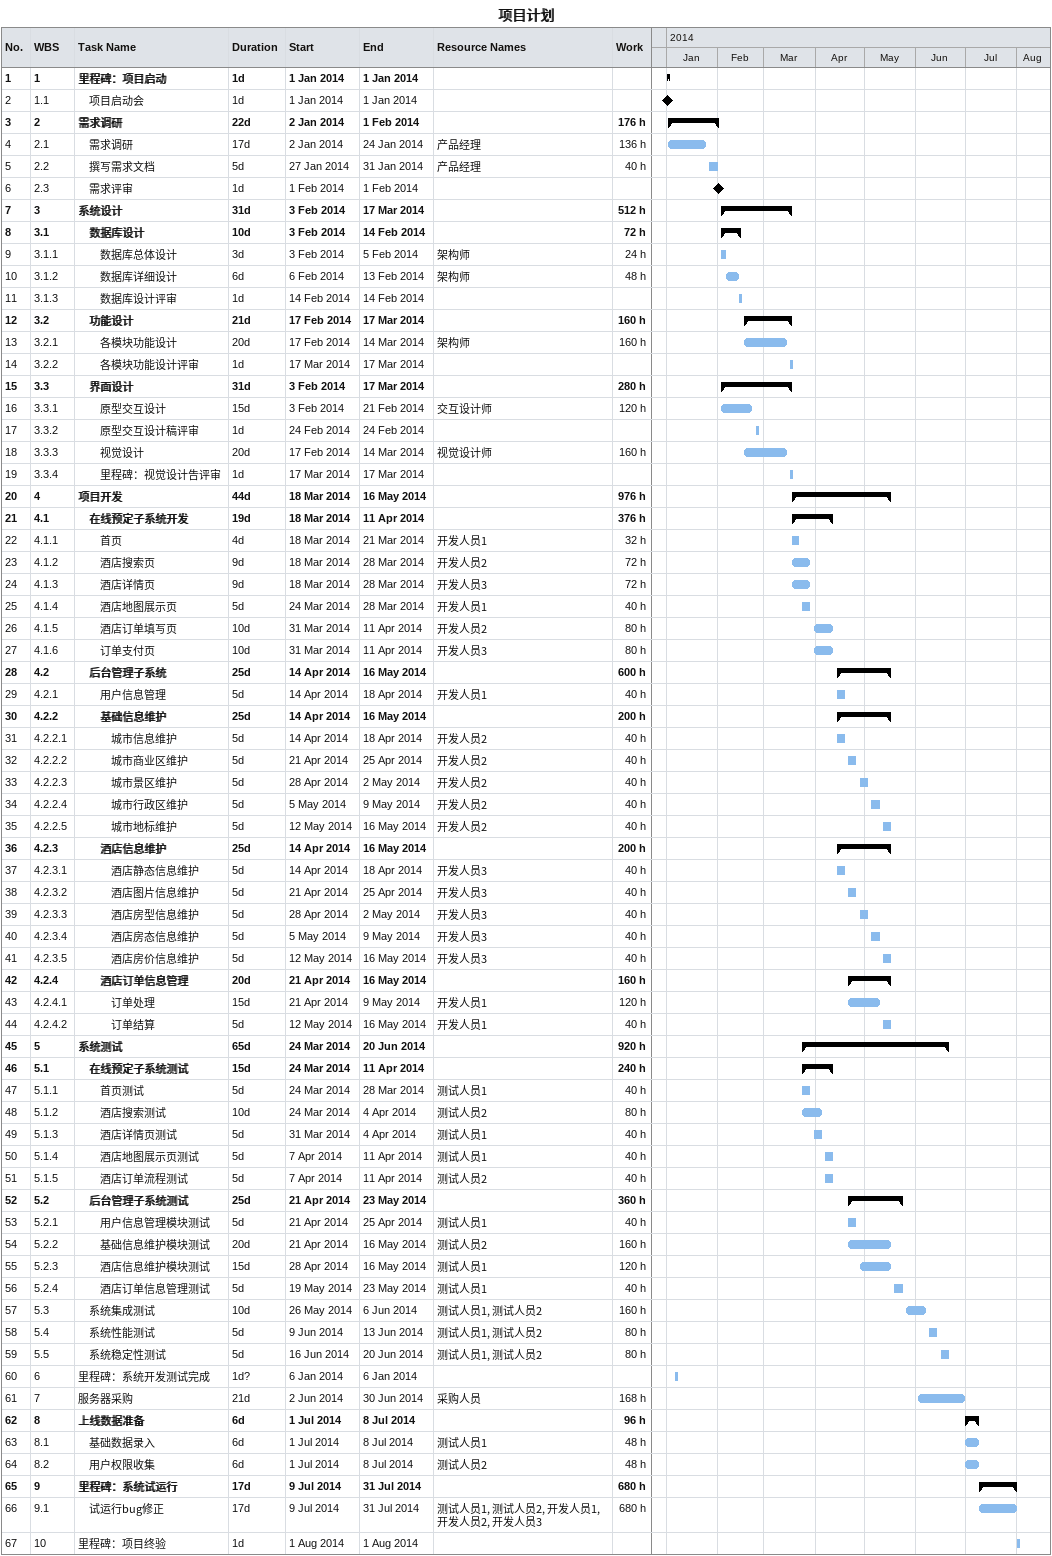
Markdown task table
项目计划

| ID | WBS | Task | Duration | Start | Finish | Resources | Work (h) |
|---|---|---|---|---|---|---|---|
| 1 | 1 | **里程碑：项目启动** | 1d | 2014-01-01 | 2014-01-01 |  |  |
| 2 | 1.1 | 项目启动会 | 1d | 2014-01-01 | 2014-01-01 |  |  |
| 3 | 2 | **需求调研** | 22d | 2014-01-02 | 2014-02-01 |  | 176 |
| 4 | 2.1 | 需求调研 | 17d | 2014-01-02 | 2014-01-24 | 产品经理 | 136 |
| 5 | 2.2 | 撰写需求文档 | 5d | 2014-01-27 | 2014-01-31 | 产品经理 | 40 |
| 6 | 2.3 | 需求评审 | 1d | 2014-02-01 | 2014-02-01 |  |  |
| 7 | 3 | **系统设计** | 31d | 2014-02-03 | 2014-03-17 |  | 512 |
| 8 | 3.1 | **数据库设计** | 10d | 2014-02-03 | 2014-02-14 |  | 72 |
| 9 | 3.1.1 | 数据库总体设计 | 3d | 2014-02-03 | 2014-02-05 | 架构师 | 24 |
| 10 | 3.1.2 | 数据库详细设计 | 6d | 2014-02-06 | 2014-02-13 | 架构师 | 48 |
| 11 | 3.1.3 | 数据库设计评审 | 1d | 2014-02-14 | 2014-02-14 |  |  |
| 12 | 3.2 | **功能设计** | 21d | 2014-02-17 | 2014-03-17 |  | 160 |
| 13 | 3.2.1 | 各模块功能设计 | 20d | 2014-02-17 | 2014-03-14 | 架构师 | 160 |
| 14 | 3.2.2 | 各模块功能设计评审 | 1d | 2014-03-17 | 2014-03-17 |  |  |
| 15 | 3.3 | **界面设计** | 31d | 2014-02-03 | 2014-03-17 |  | 280 |
| 16 | 3.3.1 | 原型交互设计 | 15d | 2014-02-03 | 2014-02-21 | 交互设计师 | 120 |
| 17 | 3.3.2 | 原型交互设计稿评审 | 1d | 2014-02-24 | 2014-02-24 |  |  |
| 18 | 3.3.3 | 视觉设计 | 20d | 2014-02-17 | 2014-03-14 | 视觉设计师 | 160 |
| 19 | 3.3.4 | 里程碑：视觉设计告评审 | 1d | 2014-03-17 | 2014-03-17 |  |  |
| 20 | 4 | **项目开发** | 44d | 2014-03-18 | 2014-05-16 |  | 976 |
| 21 | 4.1 | **在线预定子系统开发** | 19d | 2014-03-18 | 2014-04-11 |  | 376 |
| 22 | 4.1.1 | 首页 | 4d | 2014-03-18 | 2014-03-21 | 开发人员1 | 32 |
| 23 | 4.1.2 | 酒店搜索页 | 9d | 2014-03-18 | 2014-03-28 | 开发人员2 | 72 |
| 24 | 4.1.3 | 酒店详情页 | 9d | 2014-03-18 | 2014-03-28 | 开发人员3 | 72 |
| 25 | 4.1.4 | 酒店地图展示页 | 5d | 2014-03-24 | 2014-03-28 | 开发人员1 | 40 |
| 26 | 4.1.5 | 酒店订单填写页 | 10d | 2014-03-31 | 2014-04-11 | 开发人员2 | 80 |
| 27 | 4.1.6 | 订单支付页 | 10d | 2014-03-31 | 2014-04-11 | 开发人员3 | 80 |
| 28 | 4.2 | **后台管理子系统** | 25d | 2014-04-14 | 2014-05-16 |  | 600 |
| 29 | 4.2.1 | 用户信息管理 | 5d | 2014-04-14 | 2014-04-18 | 开发人员1 | 40 |
| 30 | 4.2.2 | **基础信息维护** | 25d | 2014-04-14 | 2014-05-16 |  | 200 |
| 31 | 4.2.2.1 | 城市信息维护 | 5d | 2014-04-14 | 2014-04-18 | 开发人员2 | 40 |
| 32 | 4.2.2.2 | 城市商业区维护 | 5d | 2014-04-21 | 2014-04-25 | 开发人员2 | 40 |
| 33 | 4.2.2.3 | 城市景区维护 | 5d | 2014-04-28 | 2014-05-02 | 开发人员2 | 40 |
| 34 | 4.2.2.4 | 城市行政区维护 | 5d | 2014-05-05 | 2014-05-09 | 开发人员2 | 40 |
| 35 | 4.2.2.5 | 城市地标维护 | 5d | 2014-05-12 | 2014-05-16 | 开发人员2 | 40 |
| 36 | 4.2.3 | **酒店信息维护** | 25d | 2014-04-14 | 2014-05-16 |  | 200 |
| 37 | 4.2.3.1 | 酒店静态信息维护 | 5d | 2014-04-14 | 2014-04-18 | 开发人员3 | 40 |
| 38 | 4.2.3.2 | 酒店图片信息维护 | 5d | 2014-04-21 | 2014-04-25 | 开发人员3 | 40 |
| 39 | 4.2.3.3 | 酒店房型信息维护 | 5d | 2014-04-28 | 2014-05-02 | 开发人员3 | 40 |
| 40 | 4.2.3.4 | 酒店房态信息维护 | 5d | 2014-05-05 | 2014-05-09 | 开发人员3 | 40 |
| 41 | 4.2.3.5 | 酒店房价信息维护 | 5d | 2014-05-12 | 2014-05-16 | 开发人员3 | 40 |
| 42 | 4.2.4 | **酒店订单信息管理** | 20d | 2014-04-21 | 2014-05-16 |  | 160 |
| 43 | 4.2.4.1 | 订单处理 | 15d | 2014-04-21 | 2014-05-09 | 开发人员1 | 120 |
| 44 | 4.2.4.2 | 订单结算 | 5d | 2014-05-12 | 2014-05-16 | 开发人员1 | 40 |
| 45 | 5 | **系统测试** | 65d | 2014-03-24 | 2014-06-20 |  | 920 |
| 46 | 5.1 | **在线预定子系统测试** | 15d | 2014-03-24 | 2014-04-11 |  | 240 |
| 47 | 5.1.1 | 首页测试 | 5d | 2014-03-24 | 2014-03-28 | 测试人员1 | 40 |
| 48 | 5.1.2 | 酒店搜索测试 | 10d | 2014-03-24 | 2014-04-04 | 测试人员2 | 80 |
| 49 | 5.1.3 | 酒店详情页测试 | 5d | 2014-03-31 | 2014-04-04 | 测试人员1 | 40 |
| 50 | 5.1.4 | 酒店地图展示页测试 | 5d | 2014-04-07 | 2014-04-11 | 测试人员1 | 40 |
| 51 | 5.1.5 | 酒店订单流程测试 | 5d | 2014-04-07 | 2014-04-11 | 测试人员2 | 40 |
| 52 | 5.2 | **后台管理子系统测试** | 25d | 2014-04-21 | 2014-05-23 |  | 360 |
| 53 | 5.2.1 | 用户信息管理模块测试 | 5d | 2014-04-21 | 2014-04-25 | 测试人员1 | 40 |
| 54 | 5.2.2 | 基础信息维护模块测试 | 20d | 2014-04-21 | 2014-05-16 | 测试人员2 | 160 |
| 55 | 5.2.3 | 酒店信息维护模块测试 | 15d | 2014-04-28 | 2014-05-16 | 测试人员1 | 120 |
| 56 | 5.2.4 | 酒店订单信息管理测试 | 5d | 2014-05-19 | 2014-05-23 | 测试人员1 | 40 |
| 57 | 5.3 | 系统集成测试 | 10d | 2014-05-26 | 2014-06-06 | 测试人员1, 测试人员2 | 160 |
| 58 | 5.4 | 系统性能测试 | 5d | 2014-06-09 | 2014-06-13 | 测试人员1, 测试人员2 | 80 |
| 59 | 5.5 | 系统稳定性测试 | 5d | 2014-06-16 | 2014-06-20 | 测试人员1, 测试人员2 | 80 |
| 60 | 6 | 里程碑：系统开发测试完成 | 1d? | 2014-01-06 | 2014-01-06 |  |  |
| 61 | 7 | 服务器采购 | 21d | 2014-06-02 | 2014-06-30 | 采购人员 | 168 |
| 62 | 8 | **上线数据准备** | 6d | 2014-07-01 | 2014-07-08 |  | 96 |
| 63 | 8.1 | 基础数据录入 | 6d | 2014-07-01 | 2014-07-08 | 测试人员1 | 48 |
| 64 | 8.2 | 用户权限收集 | 6d | 2014-07-01 | 2014-07-08 | 测试人员2 | 48 |
| 65 | 9 | **里程碑：系统试运行** | 17d | 2014-07-09 | 2014-07-31 |  | 680 |
| 66 | 9.1 | 试运行bug修正 | 17d | 2014-07-09 | 2014-07-31 | 测试人员1, 测试人员2, 开发人员1, 开发人员2, 开发人员3 | 680 |
| 67 | 10 | 里程碑：项目终验 | 1d | 2014-08-01 | 2014-08-01 |  |  |
